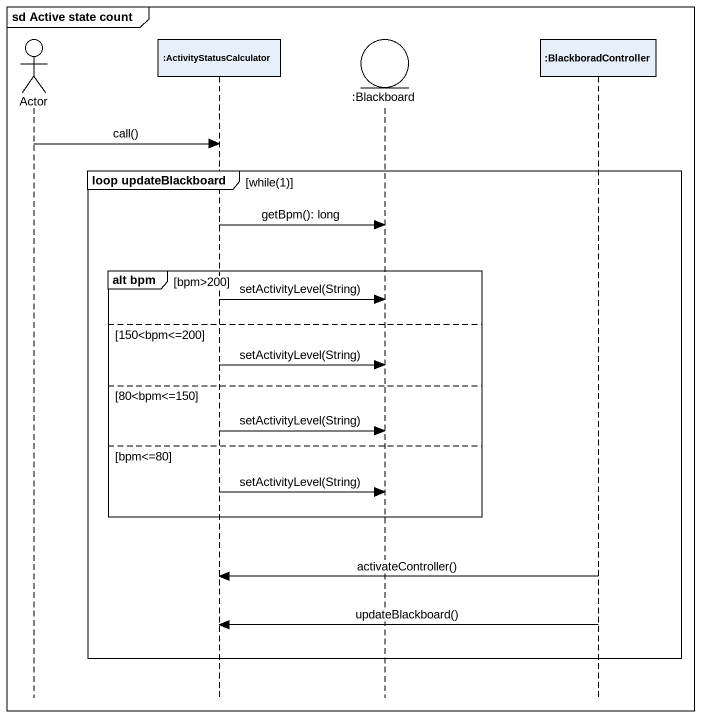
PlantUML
@startuml
mainframe sd Active state count
hide footbox
actor "Actor" as Actor_
participant ":ActivityStatusCalculator" as ActivityStatusCalculator
entity ":Blackboard" as Blackboard
participant ":BlackboradController" as BlackboradController

Actor_ -> ActivityStatusCalculator : call()
group loop updateBlackboard [while(1)]
  ActivityStatusCalculator -> Blackboard : getBpm(): long
  group alt bpm [bpm>200]
    ActivityStatusCalculator -> Blackboard : setActivityLevel(String)
  else 150<bpm<=200
    ActivityStatusCalculator -> Blackboard : setActivityLevel(String)
  else 80<bpm<=150
    ActivityStatusCalculator -> Blackboard : setActivityLevel(String)
  else bpm<=80
    ActivityStatusCalculator -> Blackboard : setActivityLevel(String)
  end
  BlackboradController -> ActivityStatusCalculator : activateController()
  BlackboradController -> ActivityStatusCalculator : updateBlackboard()
end
@enduml
